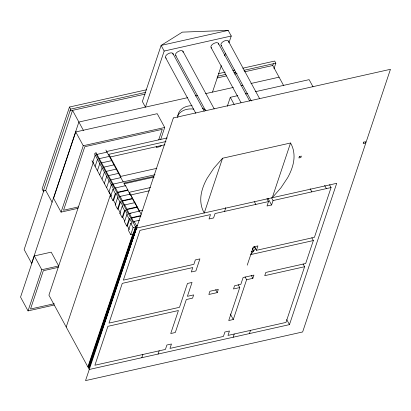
<?xml version="1.0" encoding="UTF-8"?>
<svg xmlns="http://www.w3.org/2000/svg" width="411" height="411" viewBox="0 0 411 411"><rect width="100%" height="100%" fill="white"/><g stroke="black" fill="none" stroke-linecap="round" stroke-linejoin="round"><path stroke-width="0.62" d="M146.424 89.793L69.469 107.035L42.081 188.957L43.237 191.079L45.739 190.519L72.536 110.364L83.423 130.415M43.237 191.079L70.625 109.156L69.469 107.035M43.977 190.211L24.141 249.549L31.632 263.348L78.876 122.036L187.74 97.643M28.04 310.896L41.799 269.739L58.691 265.953L51.2 252.154L34.308 255.94L20.55 297.096L28.04 310.896L54.319 305.008M160.732 139.411L164.713 127.487L157.223 113.688L75.763 131.941L53.574 198.313L61.064 212.112L77.956 208.326M61.064 212.112L83.253 145.741L75.763 131.941M92.819 162.175L95.182 155.111M93.343 162.314L48.919 295.185L89.259 369.479L289.467 324.623L336.707 183.311L136.431 228.126L89.192 367.855L136.498 228.167L136.159 227.612L88.925 367.686L88.005 366.566L132.887 233.802M95.126 166.419L97.484 159.355M97.428 170.668L99.791 163.599M99.734 174.911L102.098 167.847M102.041 179.155L104.399 172.091M104.343 183.404L106.706 176.334M106.649 187.647L109.013 180.583M112.814 185.001L113.107 184.118M66.207 327.028L110.61 194.208M112.927 200.558L115.301 193.458L115.928 193.319L113.554 200.419L112.927 200.558L110.621 196.314L112.994 189.214L113.621 189.07L94.319 153.519M115.563 187.919L120.022 196.854L120.171 196.412L130.236 194.156L130.087 194.598L125.622 185.664L115.563 187.919L115.414 188.361L95.82 152.275M228.187 30.393L161.117 45.421L164.174 51.046L145.422 107.127L142.37 101.502L161.117 45.421L182.34 32.13L228.187 30.393L231.244 36.019L229.025 42.652M117.536 209.05L119.909 201.95L120.536 201.806L118.163 208.911L117.536 209.05L115.234 204.806L117.608 197.701L118.229 197.563L115.928 193.319M125.622 185.664L125.478 186.106L123.829 183.075L153.801 176.36M131.022 213.437L129.244 213.833L129.393 213.391L139.452 211.136L139.303 211.578L134.844 202.649L124.78 204.904L124.636 205.341L120.171 196.412M122.149 217.542L124.523 210.437L125.144 210.298L122.771 217.398L122.149 217.542L119.842 213.294L122.216 206.194L122.843 206.055L120.536 201.806M129.244 213.833L124.78 204.904M125.144 210.298L127.451 214.542L126.824 214.686L124.451 221.786L126.758 226.029L127.384 225.891L129.758 218.791L129.131 218.929L126.758 226.029M134.844 202.649L134.695 203.091L130.236 194.156M139.478 220.25L134.15 221.442L133.852 222.325L129.393 213.391M129.758 218.791L132.059 223.034L130.811 223.317L128.438 230.417L130.739 234.66L133.246 234.1L135.62 227L135.347 226.528M156.545 146.393L156.175 147.498L160.742 146.475L161.112 145.371M158.728 139.858L162.242 129.347L84.784 146.701L63.541 210.247L78.429 206.913M130.739 234.66L133.118 227.56L130.811 223.317M137.207 227.206L135.866 227.453L136.457 225.685L134.15 221.442M212.492 92.1L221.365 65.565M224.591 55.917L225.398 53.507M141.81 357.704L142.889 354.482M227.309 106.259L230.299 97.315L237.81 95.635M222.562 158.23L204.252 212.99C201.441 208.243 200.414 202.649 200.835 197.182A85.062 43.807 -28.5 0 1 207.165 178.251L213.812 168.243L222.562 158.23L290.546 142.997C293.356 147.744 294.384 153.339 293.963 158.805A85.062 43.807 -28.5 0 1 287.633 177.732L280.99 187.74L272.241 197.758L290.546 142.997M158.081 354.061L159.16 350.835M283.631 85.56L272.745 65.503L273.336 63.741M224.57 211.418L225.69 208.125L225.413 207.617M274.014 68.637L275.838 63.176L274.687 61.054L242.778 68.205M217.229 292.606L218.308 289.38L209.923 291.26L208.845 294.487L217.229 292.606L215.703 289.791M238.236 284.766L239.752 287.561L228.727 320.544L233.294 319.517L246.595 279.732L245.079 276.937M247.237 265.167L253.335 246.929L257.903 245.906L256.428 250.32L314.425 237.327L331.066 187.56L329.545 184.765M266.98 198.785L268.496 201.575L267.022 205.993L271.589 204.971L273.063 200.553L271.548 197.758M233.16 337.236L234.234 334.015M246.595 279.732L252.852 278.329L253.931 275.103L243.107 277.533L240.831 284.335L234.573 285.737L233.494 288.964L239.752 287.561M249.426 333.593L250.505 330.367M303.077 263.944L304.592 266.734L285.979 322.419L227.982 335.417L229.456 330.999L224.889 332.021L223.414 336.439L169.979 348.41L171.459 343.997L166.892 345.019L165.412 349.432L94.9 365.23L107.908 326.329L178.42 310.531L170.729 333.537L175.297 332.514L186.322 299.532L192.579 298.129L193.658 294.908L187.401 296.305L192.035 282.434L187.467 283.462L179.499 307.305L108.987 323.103L122.273 283.359L192.785 267.561L191.31 271.979L195.877 270.957L199.905 258.899L195.338 259.922L193.864 264.34L123.351 280.138L139.987 230.371L210.499 214.573L209.024 218.986L213.592 217.964L215.066 213.545L268.496 201.575M311.815 237.733L313.346 240.548L305.671 263.513L265.819 272.442L264.741 275.668L304.592 266.734M88.257 367.008L135.594 226.98M88.658 367.393L135.959 227.483L135.64 227.026L133.118 227.56M255.56 248.66L250.782 254.568L313.346 240.548M164.174 51.046L231.244 36.019M218.375 73.672L225.259 72.131M232.765 70.445L234.645 70.029M70.625 109.156L145.7 92.336M217.65 76.215L225.788 74.391M233.921 72.572L235.796 72.151M243.929 70.327L275.838 63.176M70.034 110.924L145.114 94.104M217.059 77.982L226.446 75.876M234.578 74.057L237.08 73.497M244.591 71.812L272.745 65.503M195.246 95.963L197.748 95.403M205.659 93.631L233.412 87.415M240.918 85.729L242.798 85.308M250.931 83.49L279.084 77.181M245.316 93.955L247.818 93.389M255.329 91.71L309.134 79.652L313.028 86.829M83.253 145.741L164.713 127.487M106.757 151.5L167.231 137.952M97.027 154.387L107.035 152.147M165.977 141.518L108.787 154.331L120.772 176.406L156.827 168.325M99.328 158.636L109.341 156.391M110.199 156.997L164.898 144.739M101.635 162.879L111.648 160.634M103.942 167.123L113.95 164.883M106.244 171.372L116.256 169.127M108.55 175.615L118.563 173.37M110.857 179.859L120.865 177.619M113.159 184.107L155.014 174.726M112.568 184.544L111.314 184.827L108.956 191.891L111.258 196.139M124.158 183.82L154.13 177.105M117.87 192.168L127.929 189.913M117.721 192.61L127.78 190.355M110.621 196.314L111.247 196.175L91.956 160.65M150.452 187.544L129.316 192.281L139.457 210.961L142.566 210.262M130.724 194.948L149.373 190.766M122.478 200.655L132.537 198.4M122.329 201.097L132.393 198.842M115.234 204.806L115.856 204.663M127.086 209.148L137.151 206.892M126.937 209.589L137.002 207.334M119.842 213.294L120.469 213.155M131.695 217.64L140.572 215.647M131.551 218.077L141.019 215.96M136.457 225.685L137.639 225.423M273.063 200.553L331.066 187.56M58.218 267.366L43.33 270.7L30.517 309.031L54.262 303.714M252.282 248.28L255.411 247.581M251.219 251.496L253.721 250.931L252.57 248.809M135.959 227.483L136.241 227.869L136.159 227.612M324.633 185.428L326.36 188.613M310.115 188.68L311.846 191.865M228.295 40.966L259.665 98.738M221.169 45.431L251.316 100.957M218.287 43.206L249.652 100.978M211.156 47.671L241.005 102.637M230.299 97.315L234.198 104.492M267.951 198.266L271.589 204.971M182.849 51.149L214.213 108.92M175.723 55.613L205.567 110.58M254.409 201.755L255.853 204.411M172.836 53.389L204.205 111.16M165.71 57.853L195.862 113.385M254.306 246.41L256.428 250.32M286.739 319.594L289.467 324.623M251.337 275.54L252.852 278.329M230.263 313.937L233.294 319.517M139.452 211.136L141.184 214.321M105.884 150.025L123.172 181.862M95.527 153.159L135.866 227.453M112.994 189.214L115.301 193.458M117.608 197.701L119.909 201.95M122.216 206.194L124.523 210.437M126.824 214.686L129.131 218.929M113.554 200.419L115.568 204.133M118.163 208.911L120.182 212.626M122.771 217.398L124.79 221.113M127.384 225.891L129.398 229.605M45.739 190.519L52.079 202.191M34.308 255.94L41.799 269.739M88.925 367.342L89.192 367.855M177.752 115.732A17.611 13.214 18.5 0 1 193.802 109.105M177.778 117.572A17.611 13.214 18.5 0 1 192.076 105.689M202.505 108.283A17.611 13.214 18.5 0 1 205.947 110.492M211.665 48.025A4.228 2.178 -28.5 0 1 213.72 43.504A4.228 2.178 -28.5 0 1 218.544 44.337M221.673 45.78A4.228 2.178 -28.5 0 1 223.733 41.264A4.228 2.178 -28.5 0 1 228.557 42.092M176.227 55.963A4.228 2.178 -28.5 0 1 178.287 51.447A4.228 2.178 -28.5 0 1 183.111 52.274M166.214 58.208A4.228 2.178 -28.5 0 1 168.274 53.687A4.228 2.178 -28.5 0 1 173.098 54.519M173.35 117.947L85.539 380.607L302.64 331.965L390.45 69.305L173.35 117.947M299.352 156.55L298.879 157.963L300.883 157.516L301.355 156.098L299.352 156.55M363.668 142.139L363.196 143.552L365.199 143.105L365.672 141.692L363.668 142.139"/></g></svg>
